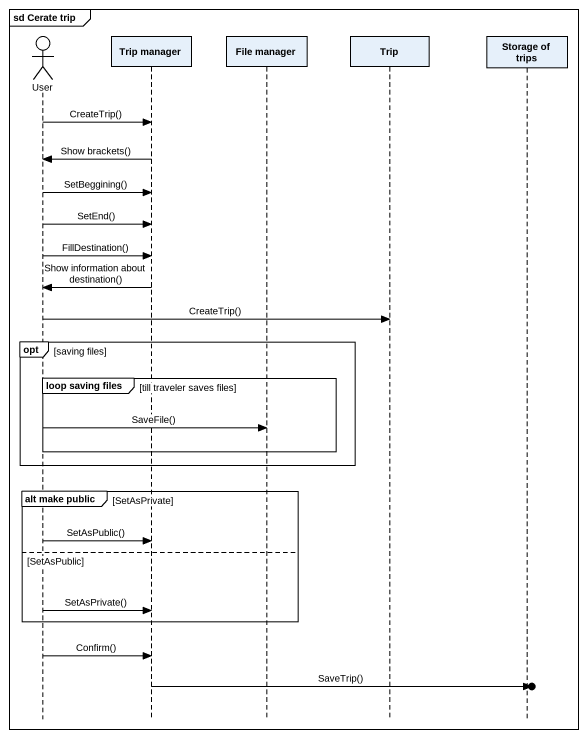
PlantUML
@startuml
mainframe sd Cerate trip
hide footbox
actor User
participant "Trip manager" as Trip_manager
participant "File manager" as File_manager
participant Trip
participant "Storage of trips" as Storage_of_trips

User -> Trip_manager : CreateTrip()
Trip_manager -> User : Show brackets()
User -> Trip_manager : SetBeggining()
User -> Trip_manager : SetEnd()
User -> Trip_manager : FillDestination()
Trip_manager -> User : Show information about destination()
User -> Trip : CreateTrip()
opt saving files
  group loop saving files [till traveler saves files]
    User -> File_manager : SaveFile()
  end
end
group alt make public [SetAsPrivate]
  User -> Trip_manager : SetAsPublic()
else SetAsPublic
  User -> Trip_manager : SetAsPrivate()
end
User -> Trip_manager : Confirm()
Trip_manager ->o] : SaveTrip()
@enduml
